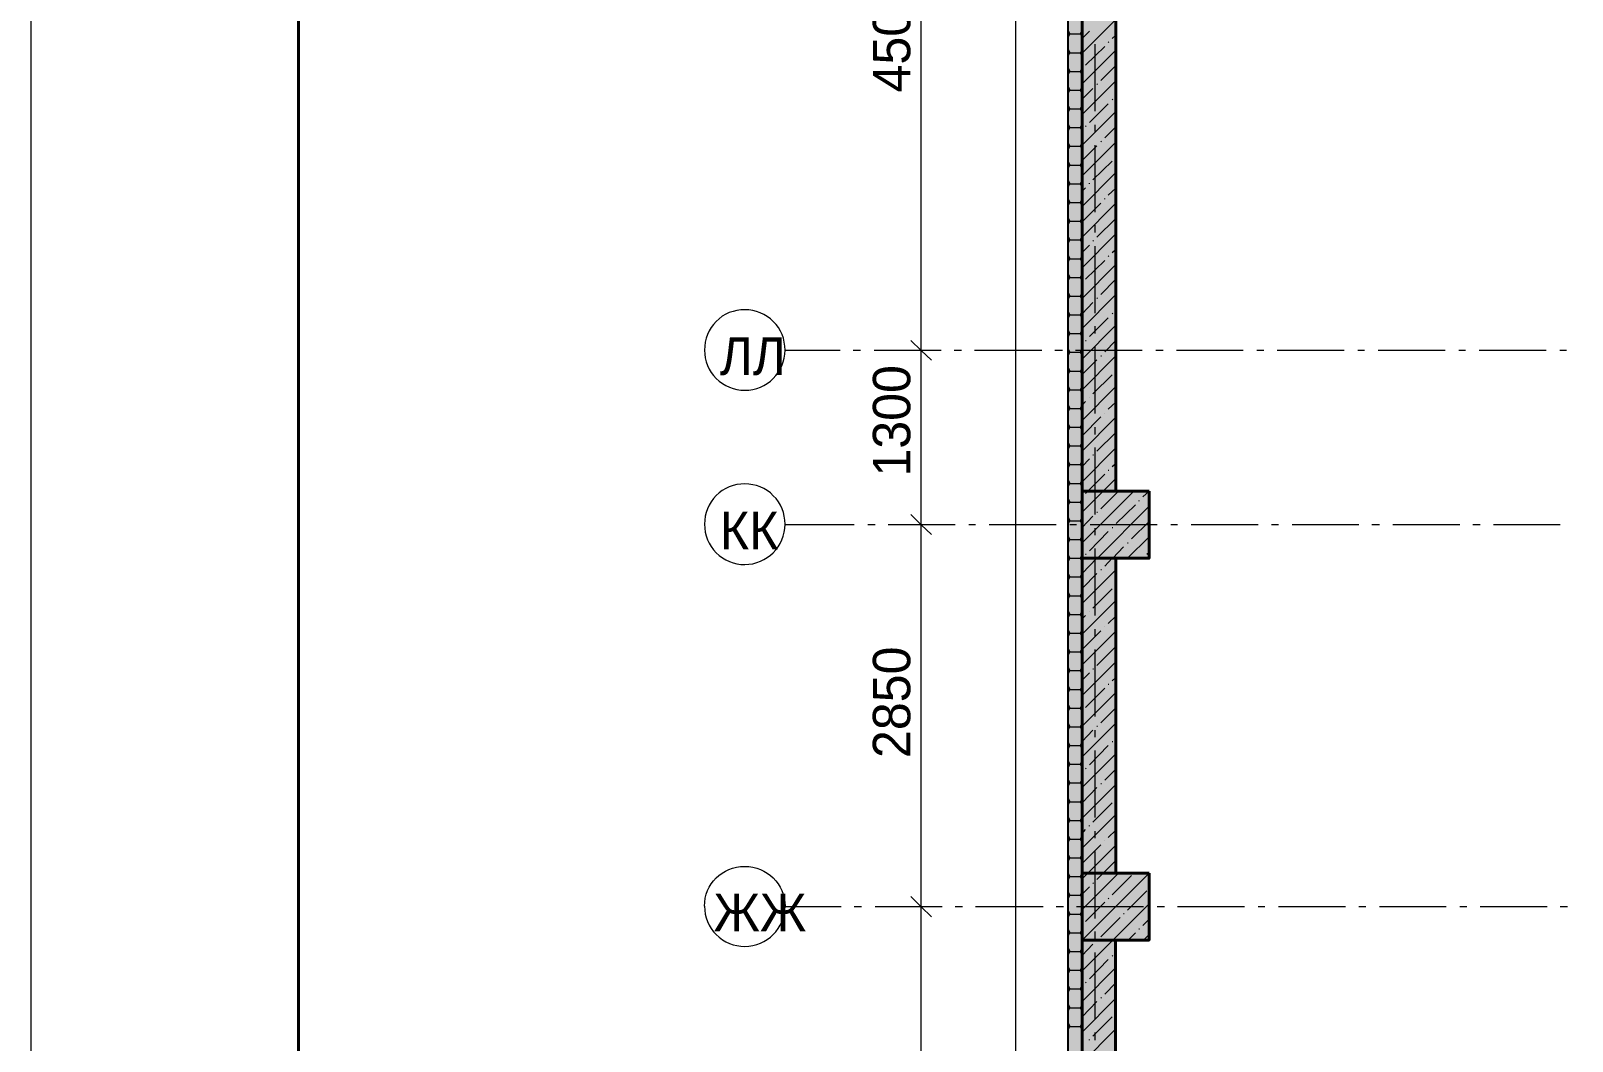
# Model space of a CAD drawing. Header units: millimetres. Extents: x -401725 to 250493, y 305116 to 802890.
# Drawn here: x -375136.785 to -375132.255, y 508976.932 to 508979.9 of the extents above; entities that cross this region are included whole.
import ezdxf

# ---------------------------------------------------------------- set-up
doc = ezdxf.new("R2010")
doc.units = ezdxf.units.MM
doc.layers.add('PDF _Геометрия', color=7, linetype='Continuous', true_color=0x1d1d1d)
doc.layers.add('PDF _Сплошная заливка', color=7, linetype='Continuous', true_color=0xffffff)
doc.layers.add('PDF _Текст', color=7, linetype='Continuous')

msp = doc.modelspace()

# ---------------------------------------------------------------- linework, layer by layer
at = {"layer": 'PDF _Геометрия', "color": 7, "lineweight": 18}
for points in [[(-375089.9816321799, 508991.2421178153), (-375136.7847276796, 508991.2421178153), (-375136.7847276796, 508958.1322002806)], [(-375134.198059877, 508978.990449521), (-375134.1680610977, 508978.9604507417), (-375134.1380623184, 508978.9321185613)], [(-375134.198059877, 508978.4787833291), (-375134.1680610977, 508978.4487845498), (-375134.1380623184, 508978.4204523693)], [(-375134.198059877, 508977.3571165267), (-375134.1680610977, 508977.3271177475), (-375134.1380623184, 508977.2971189682)]]:
    msp.add_lwpolyline(points, dxfattribs=at)
at = {"layer": 'PDF _Геометрия', "color": 7, "lineweight": 40}
for points in [[(-375135.9980631407, 508958.3288860716), (-375135.9980631407, 508991.0459332313)], [(-375133.6947277389, 508980.5754511486), (-375133.6947277389, 508978.5472003484)], [(-375133.5963943801, 508978.5471181205), (-375133.5963943801, 508980.5753689207), (-375133.6947237123, 508980.5753689207)], [(-375133.6947277389, 508978.3504509791), (-375133.6947277389, 508977.4254886174)], [(-375133.5963943801, 508977.4254513182), (-375133.5963943801, 508978.3504136798), (-375133.6947237123, 508978.3504136798)]]:
    msp.add_lwpolyline(points, dxfattribs=at)
at = {"layer": 'PDF _Геометрия', "color": 7, "lineweight": 9}
for points in [[(-375112.9847280186, 508987.9021178746), (-375112.9847280186, 508988.0554449688), (-375133.8905439909, 508988.0554449688), (-375133.8905439909, 508975.6542829273)], [(-375133.7380610044, 508987.9021178746), (-375133.7380610044, 508975.8076100214), (-375133.7347278067, 508975.8076100214), (-375133.6963960332, 508975.8076100214), (-375133.6947294343, 508975.8076100214)], [(-375133.7347275948, 508975.810451759), (-375133.7347275948, 508987.8982932168)], [(-375133.6963943377, 508987.8599631386), (-375133.6963943377, 508975.8504518268), (-375133.6947277389, 508975.8504518268), (-375133.6947277389, 508983.0751578408)], [(-375134.1213963299, 508978.9604507417), (-375134.1680610977, 508978.9604507417), (-375134.1680610977, 508980.7320453191)], [(-375133.65639427, 508979.6637842785), (-375133.65639427, 508979.8604429428)], [(-375133.65639427, 508979.6037841768), (-375133.65639427, 508979.623783363)], [(-375133.65639427, 508979.3671178153), (-375133.65639427, 508979.5637764796)], [(-375133.65639427, 508979.3071177136), (-375133.65639427, 508979.3287834986)], [(-375133.65639427, 508979.070451352), (-375133.65639427, 508979.2671100164)], [(-375133.65639427, 508979.0104512504), (-375133.65639427, 508979.0321170354)], [(-375134.40639427, 508978.9604507417), (-375134.5680543584, 508978.9604507417)], [(-375134.3463943801, 508978.9604507417), (-375134.3680601652, 508978.9604507417)], [(-375134.1097275948, 508978.9604507417), (-375134.3063862591, 508978.9604507417)], [(-375134.1680610977, 508978.9604507417), (-375134.2097260689, 508978.9604507417)], [(-375134.1213963299, 508978.4487845498), (-375134.1680610977, 508978.4487845498), (-375134.1680610977, 508978.9604303967)], [(-375134.049727705, 508978.9604507417), (-375134.0713934901, 508978.9604507417)], [(-375133.8130609196, 508978.9604507417), (-375134.0113861828, 508978.9604507417)], [(-375133.7530610298, 508978.9604507417), (-375133.7747268149, 508978.9604507417)], [(-375133.5180610553, 508978.9604507417), (-375133.7147197195, 508978.9604507417)], [(-375133.65639427, 508978.7754514877), (-375133.65639427, 508978.972110152)], [(-375133.4563943547, 508978.9604507417), (-375133.4780601398, 508978.9604507417)], [(-375133.2213943801, 508978.9604507417), (-375133.4180530444, 508978.9604507417)], [(-375133.1613942784, 508978.9604507417), (-375133.1813934646, 508978.9604507417)], [(-375132.924727917, 508978.9604507417), (-375133.1213865812, 508978.9604507417)], [(-375132.8647278152, 508978.9604507417), (-375132.8847270014, 508978.9604507417)], [(-375132.6280610298, 508978.9604507417), (-375132.8247196942, 508978.9604507417)], [(-375132.5680609281, 508978.9604507417), (-375132.5880601143, 508978.9604507417)], [(-375132.3313941428, 508978.9604507417), (-375132.5280528071, 508978.9604507417)], [(-375132.2713940411, 508978.9604507417), (-375132.2913932272, 508978.9604507417)], [(-375133.65639427, 508978.7137847871), (-375133.65639427, 508978.7354505722)], [(-375133.65639427, 508978.4787841768), (-375133.65639427, 508978.6754428411)], [(-375134.3647276033, 508978.4487845498), (-375134.5680526629, 508978.4487845498)], [(-375134.3030611146, 508978.4487845498), (-375134.3247268997, 508978.4487845498)], [(-375134.0680609281, 508978.4487845498), (-375134.2647195924, 508978.4487845498)], [(-375134.1680610977, 508978.4487845498), (-375134.2097260689, 508978.4487845498)], [(-375134.1213963299, 508977.3271177475), (-375134.1680610977, 508977.3271177475), (-375134.1680610977, 508978.4487387734)], [(-375134.0080610383, 508978.4487845498), (-375134.0280602245, 508978.4487845498)], [(-375133.771394253, 508978.4487845498), (-375133.9680529173, 508978.4487845498)], [(-375133.7113943632, 508978.4487845498), (-375133.7313935494, 508978.4487845498)], [(-375133.4747275778, 508978.4487845498), (-375133.6713862421, 508978.4487845498)], [(-375133.65639427, 508978.4187840751), (-375133.65639427, 508978.4387832612)], [(-375133.4147276881, 508978.4487845498), (-375133.4347268742, 508978.4487845498)], [(-375133.1780611146, 508978.4487845498), (-375133.3747197789, 508978.4487845498)], [(-375133.1180610129, 508978.4487845498), (-375133.1380601991, 508978.4487845498)], [(-375132.8813946514, 508978.4487845498), (-375133.0780533157, 508978.4487845498)], [(-375132.8213945497, 508978.4487845498), (-375132.8430603347, 508978.4487845498)], [(-375132.5847277644, 508978.4487845498), (-375132.7813864286, 508978.4487845498)], [(-375132.5247276626, 508978.4487845498), (-375132.5463934477, 508978.4487845498)], [(-375132.2897274761, 508978.4487845498), (-375132.4863861404, 508978.4487845498)], [(-375133.65639427, 508978.1821177136), (-375133.65639427, 508978.3787763778)], [(-375133.65639427, 508978.1221176118), (-375133.65639427, 508978.142116798)], [(-375133.65639427, 508977.8854512504), (-375133.65639427, 508978.0821099146)], [(-375133.65639427, 508977.8254511486), (-375133.65639427, 508977.8454503348)], [(-375133.65639427, 508977.5887847871), (-375133.65639427, 508977.7854434514)], [(-375133.65639427, 508977.5287846854), (-375133.65639427, 508977.5487838716)], [(-375133.65639427, 508977.2921174762), (-375133.65639427, 508977.4887761405)], [(-375134.4030610722, 508977.3271177475), (-375134.5680543584, 508977.3271177475)], [(-375134.3430609705, 508977.3271177475), (-375134.3647267555, 508977.3271177475)], [(-375134.1063943971, 508977.3271177475), (-375134.3030530614, 508977.3271177475)], [(-375134.1680610977, 508977.3271177475), (-375134.2097260689, 508977.3271177475)], [(-375134.1213963299, 508975.8904501992), (-375134.1680610977, 508975.8904501992), (-375134.1680610977, 508977.3270584077)], [(-375134.0463942954, 508977.3271177475), (-375134.0680600804, 508977.3271177475)], [(-375133.809727722, 508977.3271177475), (-375134.0080529851, 508977.3271177475)], [(-375133.7497276202, 508977.3271177475), (-375133.7713934053, 508977.3271177475)], [(-375133.5147276457, 508977.3271177475), (-375133.7113863099, 508977.3271177475)], [(-375133.4530609451, 508977.3271177475), (-375133.4747267301, 508977.3271177475)], [(-375133.2180611824, 508977.3271177475), (-375133.4147198467, 508977.3271177475)], [(-375133.1580610807, 508977.3271177475), (-375133.1780602669, 508977.3271177475)], [(-375132.9213942954, 508977.3271177475), (-375133.1180529597, 508977.3271177475)], [(-375132.8613946175, 508977.3271177475), (-375132.8813938037, 508977.3271177475)], [(-375132.6247274083, 508977.3271177475), (-375132.8213860726, 508977.3271177475)], [(-375132.5647277304, 508977.3271177475), (-375132.5847269166, 508977.3271177475)], [(-375132.3280609451, 508977.3271177475), (-375132.5247196094, 508977.3271177475)], [(-375132.2680608433, 508977.3271177475), (-375132.2897266284, 508977.3271177475)], [(-375133.65639427, 508977.2321182222), (-375133.65639427, 508977.2537840072)], [(-375133.65639427, 508976.995451013), (-375133.65639427, 508977.1921096772)], [(-375133.65639427, 508976.935451759), (-375133.65639427, 508976.957117544)]]:
    msp.add_lwpolyline(points, dxfattribs=at)
at = {"layer": 'PDF _Геометрия', "lineweight": 9}
for points in [[(-375133.6947277389, 508979.8337841429), (-375133.5963984068, 508979.932113475)], [(-375133.7347275948, 508979.8987840412), (-375133.7313943971, 508979.8904510469), (-375133.699729019, 508979.8904510469)], [(-375133.7347275948, 508979.8821180526), (-375133.7313943971, 508979.8904510469)], [(-375133.6997277474, 508979.8904510469), (-375133.6963945497, 508979.8954508434)], [(-375133.6963943377, 508979.8854512504), (-375133.6997275355, 508979.8904510469)], [(-375133.6947277389, 508979.8771174084), (-375133.6730619539, 508979.8987831934)], [(-375133.6180610129, 508979.8654512165), (-375133.616394414, 508979.8671178153)], [(-375133.6063943971, 508979.8771174084), (-375133.596394804, 508979.8871170015)], [(-375133.7347275948, 508979.843783736), (-375133.7313943971, 508979.8354507417), (-375133.699729019, 508979.8354507417)], [(-375133.7347275948, 508979.8271177475), (-375133.7313943971, 508979.8354507417)], [(-375133.6997277474, 508979.8354507417), (-375133.6963945497, 508979.8404505383)], [(-375133.6963943377, 508979.8304509452), (-375133.6997275355, 508979.8354507417)], [(-375133.6947277389, 508979.7437844141), (-375133.5963984068, 508979.8421137463)], [(-375133.684727722, 508979.7987847193), (-375133.628063361, 508979.8537824813)], [(-375133.7347275948, 508979.7887842785), (-375133.7313943971, 508979.7804512843), (-375133.699729019, 508979.7804512843)], [(-375133.7347275948, 508979.77211829), (-375133.7313943971, 508979.7804512843)], [(-375133.6997277474, 508979.7804512843), (-375133.6963945497, 508979.7854510808)], [(-375133.6963943377, 508979.7754514877), (-375133.6997275355, 508979.7804512843)], [(-375133.6947277389, 508979.7887842785), (-375133.6947277389, 508979.7887842785)], [(-375133.6397276457, 508979.7537840072), (-375133.5963960756, 508979.7971155773)], [(-375133.7347275948, 508979.7337839733), (-375133.7313943971, 508979.7254509791), (-375133.699729019, 508979.7254509791)], [(-375133.6997277474, 508979.7254509791), (-375133.6963945497, 508979.7304507756)], [(-375133.6947277389, 508979.6537846854), (-375133.5963984068, 508979.7521140176)], [(-375133.6947277389, 508979.6987845498), (-375133.6630623608, 508979.7304499279)], [(-375133.6513942615, 508979.7421178153), (-375133.6497276626, 508979.7437844141)], [(-375133.7347275948, 508979.7171179848), (-375133.7313943971, 508979.7254509791)], [(-375133.6963943377, 508979.7204511825), (-375133.6997275355, 508979.7254509791)], [(-375133.6730611061, 508979.6304514538), (-375133.6180633441, 508979.6854492158)], [(-375133.6063943971, 508979.6971179509), (-375133.6047277983, 508979.6987845498)], [(-375133.7347275948, 508979.6787836681), (-375133.7313943971, 508979.6704506739), (-375133.699729019, 508979.6704506739)], [(-375133.7347275948, 508979.6621176797), (-375133.7313943971, 508979.6704506739)], [(-375133.6997277474, 508979.6704506739), (-375133.6963945497, 508979.6754504705)], [(-375133.6963943377, 508979.6654508773), (-375133.6997275355, 508979.6704506739)], [(-375133.6947277389, 508979.5637849567), (-375133.5963984068, 508979.6621142888)], [(-375133.7347275948, 508979.6237842107), (-375133.7313943971, 508979.6154512165), (-375133.699729019, 508979.6154512165)], [(-375133.7347275948, 508979.6071182222), (-375133.7313943971, 508979.6154512165)], [(-375133.6997277474, 508979.6154512165), (-375133.6963945497, 508979.620451013)], [(-375133.6963943377, 508979.6104514199), (-375133.6997275355, 508979.6154512165)], [(-375133.684727722, 508979.6187844141), (-375133.6830611231, 508979.620451013)], [(-375133.6280610298, 508979.5854507417), (-375133.5963956517, 508979.6171161199)], [(-375133.7347275948, 508979.5687839055), (-375133.7313943971, 508979.5604509113), (-375133.699729019, 508979.5604509113)], [(-375133.7347275948, 508979.552117917), (-375133.7313943971, 508979.5604509113)], [(-375133.6997277474, 508979.5604509113), (-375133.6963945497, 508979.5654507078)], [(-375133.6963943377, 508979.5554511147), (-375133.6997275355, 508979.5604509113)], [(-375133.6947277389, 508979.4737843802), (-375133.5963984068, 508979.5721137124)], [(-375133.6947277389, 508979.5187842446), (-375133.6513961688, 508979.5621158147)], [(-375133.6397276457, 508979.5737845498), (-375133.6380610468, 508979.5754511486)], [(-375133.7347275948, 508979.513784448), (-375133.7313943971, 508979.5054514538), (-375133.699729019, 508979.5054514538)], [(-375133.7347275948, 508979.4971176118), (-375133.7313943971, 508979.5054506061)], [(-375133.6997277474, 508979.5054514538), (-375133.6963945497, 508979.5104512504)], [(-375133.6963943377, 508979.5004508095), (-375133.6997275355, 508979.5054506061)], [(-375133.6630610892, 508979.4621173406), (-375133.6063967283, 508979.5171151026)], [(-375133.7347275948, 508979.4587841429), (-375133.7313943971, 508979.4504511486), (-375133.699729019, 508979.4504511486)], [(-375133.6947277389, 508979.3837846515), (-375133.5963984068, 508979.4821139837)], [(-375133.7347275948, 508979.4421181544), (-375133.7313943971, 508979.4504511486)], [(-375133.6997277474, 508979.4504511486), (-375133.6963945497, 508979.4554509452)], [(-375133.6963943377, 508979.445451352), (-375133.6997275355, 508979.4504511486)], [(-375133.6947277389, 508979.4287845159), (-375133.6847281458, 508979.438784109)], [(-375133.6730611061, 508979.4504511486), (-375133.6730611061, 508979.4521177475)], [(-375133.6180610129, 508979.4171174762), (-375133.5963952278, 508979.4371166624)], [(-375133.7347275948, 508979.4037838377), (-375133.7313943971, 508979.3954508434), (-375133.699729019, 508979.3954508434)], [(-375133.7347275948, 508979.3871178492), (-375133.7313943971, 508979.3954508434)], [(-375133.6997277474, 508979.3954508434), (-375133.6963945497, 508979.40045064)], [(-375133.6963943377, 508979.3904510469), (-375133.6997275355, 508979.3954508434)], [(-375133.6947277389, 508979.3387847871), (-375133.6397299769, 508979.3937825492)], [(-375133.6947277389, 508979.2937840751), (-375133.5963984068, 508979.3921134072)], [(-375133.6280610298, 508979.4054512843), (-375133.6280610298, 508979.4071178831)], [(-375133.7347275948, 508979.3487843802), (-375133.7313943971, 508979.340451386), (-375133.699729019, 508979.340451386)], [(-375133.7347275948, 508979.332117544), (-375133.7313943971, 508979.3404505383)], [(-375133.6997277474, 508979.340451386), (-375133.6963945497, 508979.3454511825)], [(-375133.6963943377, 508979.3354507417), (-375133.6997275355, 508979.3404505383)], [(-375133.6513942615, 508979.2937840751), (-375133.5963964994, 508979.3471152383)], [(-375133.7347275948, 508979.2937840751), (-375133.7313943971, 508979.2854510808), (-375133.699729019, 508979.2854510808)], [(-375133.7347275948, 508979.2771180866), (-375133.7313943971, 508979.2854510808)], [(-375133.6997277474, 508979.2854510808), (-375133.6963945497, 508979.2904508773)], [(-375133.6963943377, 508979.2804512843), (-375133.6997275355, 508979.2854510808)], [(-375133.6947277389, 508979.2037843463), (-375133.5963984068, 508979.3021136785)], [(-375133.6630610892, 508979.2821178831), (-375133.6613944903, 508979.2837844819)], [(-375133.7347275948, 508979.2387846176), (-375133.7313943971, 508979.2304516233), (-375133.699729019, 508979.2304516233)], [(-375133.7347275948, 508979.2221177814), (-375133.7313943971, 508979.2304507756)], [(-375133.6997277474, 508979.2304516233), (-375133.6963945497, 508979.2354514199)], [(-375133.6963943377, 508979.2254509791), (-375133.6997275355, 508979.2304507756)], [(-375133.6947277389, 508979.2487842107), (-375133.6730619539, 508979.2704499958)], [(-375133.6180610129, 508979.2371180187), (-375133.616394414, 508979.2387846176)], [(-375133.6063943971, 508979.2487842107), (-375133.596394804, 508979.257117205)], [(-375133.6947277389, 508979.1137846176), (-375133.5963984068, 508979.2121139497)], [(-375133.684727722, 508979.1704506739), (-375133.628063361, 508979.2254484359)], [(-375133.7347275948, 508979.1837843124), (-375133.7313943971, 508979.1754513182), (-375133.699729019, 508979.1754513182)], [(-375133.7347275948, 508979.1671174762), (-375133.7313943971, 508979.1754504705)], [(-375133.6997277474, 508979.1754513182), (-375133.6963945497, 508979.1804511147)], [(-375133.6963943377, 508979.1704506739), (-375133.6997275355, 508979.1754504705)], [(-375133.6947277389, 508979.1587844819), (-375133.6947277389, 508979.1587844819)], [(-375133.6397276457, 508979.1254508095), (-375133.5963960756, 508979.1687823797)], [(-375133.7347275948, 508979.1287840072), (-375133.7313943971, 508979.120451013), (-375133.699729019, 508979.120451013)], [(-375133.7347275948, 508979.1121180187), (-375133.7313943971, 508979.120451013)], [(-375133.6997277474, 508979.120451013), (-375133.6963945497, 508979.1254508095)], [(-375133.6963943377, 508979.1154512165), (-375133.6997275355, 508979.120451013)], [(-375133.6947277389, 508979.0254514877), (-375133.5963984068, 508979.1237808198)], [(-375133.6947277389, 508979.0687847532), (-375133.6630623608, 508979.1021167302)], [(-375133.6513942615, 508979.1137846176), (-375133.6497276626, 508979.1154512165)], [(-375133.7347275948, 508979.0737845498), (-375133.7313943971, 508979.0654515555), (-375133.699729019, 508979.0654515555)], [(-375133.7347275948, 508979.0571177136), (-375133.7313943971, 508979.0654507078)], [(-375133.6997277474, 508979.0654515555), (-375133.6963945497, 508979.070451352)], [(-375133.6963943377, 508979.0604509113), (-375133.6997275355, 508979.0654507078)], [(-375133.6730611061, 508979.0021174084), (-375133.6180633441, 508979.0571151704)], [(-375133.6063943971, 508979.0687847532), (-375133.6047277983, 508979.070451352)], [(-375133.7347275948, 508979.0187842446), (-375133.7313943971, 508979.0104512504), (-375133.699729019, 508979.0104512504)], [(-375133.7347275948, 508979.0021174084), (-375133.7313943971, 508979.0104504026)], [(-375133.6997277474, 508979.0104512504), (-375133.6963945497, 508979.0154510469)], [(-375133.6963943377, 508979.0054514538), (-375133.6997275355, 508979.0104512504)], [(-375133.6947277389, 508978.9354509113), (-375133.5963984068, 508979.0337802434)], [(-375133.7347275948, 508978.9637839394), (-375133.7313943971, 508978.9554509452), (-375133.699729019, 508978.9554509452)], [(-375133.6997277474, 508978.9554509452), (-375133.6963945497, 508978.9604507417)], [(-375133.684727722, 508978.9904512165), (-375133.6830611231, 508978.9904512165)], [(-375133.6280610298, 508978.957117544), (-375133.5963956517, 508978.9887829222)], [(-375133.7347275948, 508978.9471179509), (-375133.7313943971, 508978.9554509452)], [(-375133.6963943377, 508978.9504511486), (-375133.6997275355, 508978.9554509452)], [(-375133.6947277389, 508978.8454511825), (-375133.5963984068, 508978.9437805146)], [(-375133.6947277389, 508978.8904510469), (-375133.6513961688, 508978.933782617)], [(-375133.6397276457, 508978.945451352), (-375133.6380610468, 508978.945451352)], [(-375133.7347275948, 508978.9087844819), (-375133.7313943971, 508978.9004514877), (-375133.699729019, 508978.9004514877)], [(-375133.7347275948, 508978.8921176458), (-375133.7313943971, 508978.90045064)], [(-375133.6997277474, 508978.9004514877), (-375133.6963945497, 508978.9054512843)], [(-375133.6963943377, 508978.8954508434), (-375133.6997275355, 508978.90045064)], [(-375133.6630610892, 508978.8337841429), (-375133.6063967283, 508978.8887819049)], [(-375133.7347275948, 508978.8537841768), (-375133.7313943971, 508978.8454511825), (-375133.699729019, 508978.8454511825)], [(-375133.7347275948, 508978.8371173406), (-375133.7313943971, 508978.8454503348)], [(-375133.6997277474, 508978.8454511825), (-375133.6963945497, 508978.8504509791)], [(-375133.6963943377, 508978.840451386), (-375133.6997275355, 508978.8454511825)], [(-375133.6947277389, 508978.7554514538), (-375133.5963984068, 508978.8537807859)], [(-375133.7347275948, 508978.7987838716), (-375133.7313943971, 508978.7904508773), (-375133.699729019, 508978.7904508773)], [(-375133.7347275948, 508978.7821178831), (-375133.7313943971, 508978.7904508773)], [(-375133.6997277474, 508978.7904508773), (-375133.6963945497, 508978.7954506739)], [(-375133.6963943377, 508978.7854510808), (-375133.6997275355, 508978.7904508773)], [(-375133.6947277389, 508978.8004513182), (-375133.6847281458, 508978.8104509113)], [(-375133.6730611061, 508978.8221179509), (-375133.6730611061, 508978.8221179509)], [(-375133.6180610129, 508978.7887842785), (-375133.5963952278, 508978.8087834647)], [(-375133.7347275948, 508978.7437844141), (-375133.7313943971, 508978.7354514199), (-375133.699729019, 508978.7354514199)], [(-375133.7347275948, 508978.7271175779), (-375133.7313943971, 508978.7354505722)], [(-375133.6997277474, 508978.7354514199), (-375133.6963945497, 508978.7404512165)], [(-375133.6963943377, 508978.7304516233), (-375133.6997275355, 508978.7354514199)], [(-375133.6947277389, 508978.7104507417), (-375133.6397299769, 508978.7654485038)], [(-375133.6947277389, 508978.6654508773), (-375133.5963984068, 508978.7637802095)], [(-375133.6280610298, 508978.7771180866), (-375133.6280610298, 508978.7771180866)], [(-375133.7347275948, 508978.688784109), (-375133.7313943971, 508978.6804511147), (-375133.699729019, 508978.6804511147)], [(-375133.6513942615, 508978.6654508773), (-375133.5963964994, 508978.7187820405)], [(-375133.7347275948, 508978.6721181205), (-375133.7313943971, 508978.6804511147)], [(-375133.6997277474, 508978.6804511147), (-375133.6963945497, 508978.6854509113)], [(-375133.6963943377, 508978.6754513182), (-375133.6997275355, 508978.6804511147)], [(-375133.6947277389, 508978.5754511486), (-375133.5963984068, 508978.6737804807)], [(-375133.6947277389, 508978.620451013), (-375133.6730619539, 508978.642116798)], [(-375133.6630610892, 508978.6537846854), (-375133.6613944903, 508978.6537846854)], [(-375133.7347275948, 508978.6337838038), (-375133.7313943971, 508978.6254508095), (-375133.699729019, 508978.6254508095)], [(-375133.7347275948, 508978.6171178153), (-375133.7313943971, 508978.6254508095)], [(-375133.6997277474, 508978.6254508095), (-375133.6963945497, 508978.6304506061)], [(-375133.6963943377, 508978.620451013), (-375133.6997275355, 508978.6254508095)], [(-375133.6780611146, 508978.5471181205), (-375133.6280631491, 508978.5971160859)], [(-375133.6180610129, 508978.6087848211), (-375133.616394414, 508978.6087848211)], [(-375133.6063943971, 508978.620451013), (-375133.596394804, 508978.6287840072)], [(-375133.7347275948, 508978.5787843463), (-375133.7313943971, 508978.570451352), (-375133.699729019, 508978.570451352)], [(-375133.7347275948, 508978.5621175101), (-375133.7313943971, 508978.5704505044)], [(-375133.6997277474, 508978.570451352), (-375133.6963945497, 508978.5754511486)], [(-375133.6963943377, 508978.5654515555), (-375133.6997275355, 508978.570451352)], [(-375133.6330610383, 508978.5471181205), (-375133.5963958636, 508978.5837832952)], [(-375133.7347275948, 508978.5237840412), (-375133.7313943971, 508978.5154510469), (-375133.699729019, 508978.5154510469)], [(-375133.7347275948, 508978.5071180526), (-375133.7313943971, 508978.5154510469)], [(-375133.6997277474, 508978.5154510469), (-375133.6963945497, 508978.5204508434)], [(-375133.6963943377, 508978.5104512504), (-375133.6997275355, 508978.5154510469)], [(-375133.6947277389, 508978.4854514199), (-375133.6330635815, 508978.5471155773)], [(-375133.6947277389, 508978.3954508434), (-375133.5430672436, 508978.5471113388)], [(-375133.6947277389, 508978.5304512843), (-375133.6947277389, 508978.5304512843)], [(-375133.684727722, 508978.5404508773), (-375133.6780613266, 508978.5471172727)], [(-375133.6397276457, 508978.495451013), (-375133.5880630813, 508978.5471155773)], [(-375133.5947277813, 508978.4521177475), (-375133.5380634204, 508978.5071155095)], [(-375133.5280610722, 508978.5187842446), (-375133.5263944734, 508978.5204508434)], [(-375133.5163942445, 508978.5304512843), (-375133.4980616572, 508978.5471172727)], [(-375133.7347275948, 508978.468783736), (-375133.7313943971, 508978.4604507417), (-375133.699729019, 508978.4604507417)], [(-375133.7347275948, 508978.4521177475), (-375133.7313943971, 508978.4604507417)], [(-375133.6997277474, 508978.4604507417), (-375133.6963945497, 508978.4654505383)], [(-375133.6963943377, 508978.4554509452), (-375133.6997275355, 508978.4604507417)], [(-375133.6947277389, 508978.4404515555), (-375133.6630623608, 508978.4737835325)], [(-375133.6513942615, 508978.4854514199), (-375133.6497276626, 508978.4854514199)], [(-375133.6497276626, 508978.3504509791), (-375133.4980671673, 508978.5037780732)], [(-375133.6730611061, 508978.3721176118), (-375133.6180633441, 508978.4287819727)], [(-375133.6063943971, 508978.4404515555), (-375133.6047277983, 508978.4404515555)], [(-375133.549727705, 508978.4071178831), (-375133.4980631407, 508978.4587824474)], [(-375133.7347275948, 508978.4137842785), (-375133.7313943971, 508978.4054512843), (-375133.699729019, 508978.4054512843)], [(-375133.7347275948, 508978.39711829), (-375133.7313943971, 508978.4054512843)], [(-375133.6997277474, 508978.4054512843), (-375133.6963945497, 508978.4104510808)], [(-375133.6963943377, 508978.4004514877), (-375133.6997275355, 508978.4054512843)], [(-375133.6047275863, 508978.3504509791), (-375133.5730622082, 508978.3837829561)], [(-375133.5613943208, 508978.3504509791), (-375133.4980635645, 508978.4137817353)], [(-375133.5613943208, 508978.3954508434), (-375133.559727722, 508978.3954508434)], [(-375133.7347275948, 508978.3587839733), (-375133.7313943971, 508978.3504509791), (-375133.699729019, 508978.3504509791)], [(-375133.7347275948, 508978.3421179848), (-375133.7313943971, 508978.3504509791)], [(-375133.6997277474, 508978.3504509791), (-375133.6963945497, 508978.3554507756)], [(-375133.6963943377, 508978.3454511825), (-375133.6997275355, 508978.3504509791)], [(-375133.6947277389, 508978.3054511147), (-375133.6513961688, 508978.3504492837)], [(-375133.684727722, 508978.3621180187), (-375133.6830611231, 508978.3621180187)], [(-375133.6280610298, 508978.3271177475), (-375133.6063952448, 508978.3504501313)], [(-375133.5163942445, 508978.3504509791), (-375133.5147276457, 508978.3504509791)], [(-375133.5047276287, 508978.3621180187), (-375133.4980612333, 508978.3687844141)], [(-375133.7347275948, 508978.3037836681), (-375133.7313943971, 508978.2954506739), (-375133.699729019, 508978.2954506739)], [(-375133.7347275948, 508978.2871176797), (-375133.7313943971, 508978.2954506739)], [(-375133.6997277474, 508978.2954506739), (-375133.6963945497, 508978.3004504705)], [(-375133.6963943377, 508978.2904508773), (-375133.6997275355, 508978.2954506739)], [(-375133.6947277389, 508978.2171179848), (-375133.5963984068, 508978.315447317)], [(-375133.6947277389, 508978.2621178492), (-375133.6513961688, 508978.3054494193)], [(-375133.6397276457, 508978.3171181544), (-375133.6380610468, 508978.3171181544)], [(-375133.7347275948, 508978.2487842107), (-375133.7313943971, 508978.2404512165), (-375133.699729019, 508978.2404512165)], [(-375133.7347275948, 508978.2321182222), (-375133.7313943971, 508978.2404512165)], [(-375133.6997277474, 508978.2404512165), (-375133.6963945497, 508978.245451013)], [(-375133.6963943377, 508978.2354514199), (-375133.6997275355, 508978.2404512165)], [(-375133.6630610892, 508978.2037843463), (-375133.6063967283, 508978.2604487072)], [(-375133.7347275948, 508978.1937839055), (-375133.7313943971, 508978.1854509113), (-375133.699729019, 508978.1854509113)], [(-375133.6997277474, 508978.1854509113), (-375133.6963945497, 508978.1904507078)], [(-375133.6947277389, 508978.1271174084), (-375133.5963984068, 508978.2254467405)], [(-375133.6730611061, 508978.1937847532), (-375133.6730611061, 508978.1937847532)], [(-375133.7347275948, 508978.177117917), (-375133.7313943971, 508978.1854509113)], [(-375133.6963943377, 508978.1804511147), (-375133.6997275355, 508978.1854509113)], [(-375133.6947277389, 508978.1721181205), (-375133.6847281458, 508978.1821177136)], [(-375133.6280610298, 508978.1487848889), (-375133.6280610298, 508978.1487848889)], [(-375133.6180610129, 508978.1587844819), (-375133.5963952278, 508978.180450267)], [(-375133.7347275948, 508978.138784448), (-375133.7313943971, 508978.1304514538), (-375133.699729019, 508978.1304514538)], [(-375133.7347275948, 508978.1221176118), (-375133.7313943971, 508978.1304506061)], [(-375133.6997277474, 508978.1304514538), (-375133.6963945497, 508978.1354512504)], [(-375133.6963943377, 508978.1254508095), (-375133.6997275355, 508978.1304506061)], [(-375133.6947277389, 508978.082117544), (-375133.6397299769, 508978.137115306)], [(-375133.6947277389, 508978.0371176797), (-375133.5963984068, 508978.1354470118)], [(-375133.7347275948, 508978.0837841429), (-375133.7313943971, 508978.0754511486), (-375133.699729019, 508978.0754511486)], [(-375133.7347275948, 508978.0671181544), (-375133.7313943971, 508978.0754511486)], [(-375133.6997277474, 508978.0754511486), (-375133.6963945497, 508978.0804509452)], [(-375133.6963943377, 508978.070451352), (-375133.6997275355, 508978.0754511486)], [(-375133.6513942615, 508978.0354510808), (-375133.5963964994, 508978.0904488428)], [(-375133.7347275948, 508978.0287838377), (-375133.7313943971, 508978.0204508434), (-375133.699729019, 508978.0204508434)], [(-375133.7347275948, 508978.0121178492), (-375133.7313943971, 508978.0204508434)], [(-375133.6997277474, 508978.0204508434), (-375133.6963945497, 508978.02545064)], [(-375133.6963943377, 508978.0154510469), (-375133.6997275355, 508978.0204508434)], [(-375133.6947277389, 508977.9471179509), (-375133.5963984068, 508978.0454472831)], [(-375133.6947277389, 508977.9921178153), (-375133.6730619539, 508978.0137836004)], [(-375133.6630610892, 508978.0254514877), (-375133.6613944903, 508978.0254514877)], [(-375133.7347275948, 508977.9737843802), (-375133.7313943971, 508977.965451386), (-375133.699729019, 508977.965451386)], [(-375133.7347275948, 508977.957117544), (-375133.7313943971, 508977.9654505383)], [(-375133.6997277474, 508977.965451386), (-375133.6963945497, 508977.9704511825)], [(-375133.6963943377, 508977.9604507417), (-375133.6997275355, 508977.9654505383)], [(-375133.684727722, 508977.9121176797), (-375133.628063361, 508977.9687820405)], [(-375133.6180610129, 508977.9804516233), (-375133.616394414, 508977.9804516233)], [(-375133.6063943971, 508977.9904512165), (-375133.596394804, 508978.0004508095)], [(-375133.7347275948, 508977.9187840751), (-375133.7313943971, 508977.9104510808), (-375133.699729019, 508977.9104510808)], [(-375133.6947277389, 508977.8571182222), (-375133.5963984068, 508977.9554475544)], [(-375133.7347275948, 508977.9021180866), (-375133.7313943971, 508977.9104510808)], [(-375133.6997277474, 508977.9104510808), (-375133.6963945497, 508977.9154508773)], [(-375133.6963943377, 508977.9054512843), (-375133.6997275355, 508977.9104510808)], [(-375133.6947277389, 508977.9021180866), (-375133.6947277389, 508977.9021180866)], [(-375133.6397276457, 508977.8671178153), (-375133.5963960756, 508977.9104493854)], [(-375133.7347275948, 508977.8637846176), (-375133.7313943971, 508977.8554516233), (-375133.699729019, 508977.8554516233)], [(-375133.7347275948, 508977.8471177814), (-375133.7313943971, 508977.8554507756)], [(-375133.6997277474, 508977.8554516233), (-375133.6963945497, 508977.8604514199)], [(-375133.6963943377, 508977.8504509791), (-375133.6997275355, 508977.8554507756)], [(-375133.6947277389, 508977.7671176458), (-375133.5963984068, 508977.8654469779)], [(-375133.6947277389, 508977.8121175101), (-375133.6630623608, 508977.8454494871)], [(-375133.6513942615, 508977.8571182222), (-375133.6497276626, 508977.8571182222)], [(-375133.7347275948, 508977.8087843124), (-375133.7313943971, 508977.8004513182), (-375133.699729019, 508977.8004513182)], [(-375133.7347275948, 508977.7921174762), (-375133.7313943971, 508977.8004504705)], [(-375133.6997277474, 508977.8004513182), (-375133.6963945497, 508977.8054511147)], [(-375133.6963943377, 508977.7954506739), (-375133.6997275355, 508977.8004504705)], [(-375133.6730611061, 508977.7437844141), (-375133.6180633441, 508977.8004487751)], [(-375133.6063943971, 508977.8121175101), (-375133.6047277983, 508977.8121175101)], [(-375133.7347275948, 508977.7537840072), (-375133.7313943971, 508977.745451013), (-375133.699729019, 508977.745451013)], [(-375133.7347275948, 508977.7371180187), (-375133.7313943971, 508977.745451013)], [(-375133.6997277474, 508977.745451013), (-375133.6963945497, 508977.7504508095)], [(-375133.6963943377, 508977.7404512165), (-375133.6997275355, 508977.745451013)], [(-375133.6947277389, 508977.677117917), (-375133.5963984068, 508977.7754472492)], [(-375133.7347275948, 508977.6987845498), (-375133.7313943971, 508977.6904515555), (-375133.699729019, 508977.6904515555)], [(-375133.7347275948, 508977.6821177136), (-375133.7313943971, 508977.6904507078)], [(-375133.6997277474, 508977.6904515555), (-375133.6963945497, 508977.695451352)], [(-375133.6963943377, 508977.6854509113), (-375133.6997275355, 508977.6904507078)], [(-375133.684727722, 508977.7321182222), (-375133.6830611231, 508977.7337848211)], [(-375133.6280610298, 508977.6987845498), (-375133.5963956517, 508977.7304499279)], [(-375133.6947277389, 508977.5871173406), (-375133.5963984068, 508977.6854466727)], [(-375133.6947277389, 508977.6321180526), (-375133.6513961688, 508977.6771162216)], [(-375133.6397276457, 508977.6887849567), (-375133.6380610468, 508977.6887849567)], [(-375133.7347275948, 508977.6437842446), (-375133.7313943971, 508977.6354512504), (-375133.699729019, 508977.6354512504)], [(-375133.7347275948, 508977.6271174084), (-375133.7313943971, 508977.6354504026)], [(-375133.6997277474, 508977.6354512504), (-375133.6963945497, 508977.6404510469)], [(-375133.6963943377, 508977.6304514538), (-375133.6997275355, 508977.6354512504)], [(-375133.6630610892, 508977.5754511486), (-375133.6063967283, 508977.6321155095)], [(-375133.7347275948, 508977.5887839394), (-375133.7313943971, 508977.5804509452), (-375133.699729019, 508977.5804509452)], [(-375133.7347275948, 508977.5721179509), (-375133.7313943971, 508977.5804509452)], [(-375133.6997277474, 508977.5804509452), (-375133.6963945497, 508977.5854507417)], [(-375133.6963943377, 508977.5754511486), (-375133.6997275355, 508977.5804509452)], [(-375133.6947277389, 508977.4987842107), (-375133.5963984068, 508977.5971135428)], [(-375133.6730611061, 508977.5637849567), (-375133.6730611061, 508977.5654515555)], [(-375133.7347275948, 508977.5337844819), (-375133.7313943971, 508977.5254514877), (-375133.699729019, 508977.5254514877)], [(-375133.7347275948, 508977.5171176458), (-375133.7313943971, 508977.52545064)], [(-375133.6997277474, 508977.5254514877), (-375133.6963945497, 508977.5304512843)], [(-375133.6963943377, 508977.5204508434), (-375133.6997275355, 508977.52545064)], [(-375133.6947277389, 508977.5421174762), (-375133.6847281458, 508977.5537836681)], [(-375133.6280610298, 508977.5204508434), (-375133.6280610298, 508977.5204508434)], [(-375133.6180610129, 508977.5304512843), (-375133.5963952278, 508977.5521170693)], [(-375133.7347275948, 508977.4787841768), (-375133.7313943971, 508977.4704511825), (-375133.699729019, 508977.4704511825)], [(-375133.7347275948, 508977.4621173406), (-375133.7313943971, 508977.4704503348)], [(-375133.6997277474, 508977.4704511825), (-375133.6963945497, 508977.4754509791)], [(-375133.6963943377, 508977.465451386), (-375133.6997275355, 508977.4704511825)], [(-375133.6947277389, 508977.4537843463), (-375133.6397299769, 508977.5087821084)], [(-375133.6780611146, 508977.4254513182), (-375133.596397771, 508977.5071146618)], [(-375133.7347275948, 508977.4237838716), (-375133.7313943971, 508977.4154508773), (-375133.699729019, 508977.4154508773)], [(-375133.6997277474, 508977.4154508773), (-375133.6963945497, 508977.4204506739)], [(-375133.6947277389, 508977.4087844819), (-375133.6780617504, 508977.4254504705)], [(-375133.6947277389, 508977.3187847532), (-375133.5880654125, 508977.4254470796)], [(-375133.6947277389, 508977.2287841768), (-375133.4980690746, 508977.4254428411)], [(-375133.6513942615, 508977.4071178831), (-375133.6330616741, 508977.4254504705)], [(-375133.6330610383, 508977.4254513182), (-375133.5963958636, 508977.4621164929)], [(-375133.6063943971, 508977.3621180187), (-375133.5497300362, 508977.4187823797)], [(-375133.7347275948, 508977.4071178831), (-375133.7313943971, 508977.4154508773)], [(-375133.6963943377, 508977.4104510808), (-375133.6997275355, 508977.4154508773)], [(-375133.6947277389, 508977.3637846176), (-375133.6730619539, 508977.3854504026)], [(-375133.6630610892, 508977.3954508434), (-375133.6613944903, 508977.3971174423)], [(-375133.5613943208, 508977.3171181544), (-375133.5047299599, 508977.3737825153)], [(-375133.7347275948, 508977.3687844141), (-375133.7313943971, 508977.3604514199), (-375133.699729019, 508977.3604514199)], [(-375133.7347275948, 508977.3521175779), (-375133.7313943971, 508977.3604505722)], [(-375133.6997277474, 508977.3604514199), (-375133.6963945497, 508977.3654512165)], [(-375133.6963943377, 508977.3554516233), (-375133.6997275355, 508977.3604514199)], [(-375133.684727722, 508977.2837844819), (-375133.628063361, 508977.3404488428)], [(-375133.6180610129, 508977.3504509791), (-375133.616394414, 508977.3521175779)], [(-375133.6047275863, 508977.2287841768), (-375133.4980652599, 508977.3354465032)], [(-375133.7347275948, 508977.313784109), (-375133.7313943971, 508977.3054511147), (-375133.699729019, 508977.3054511147)], [(-375133.7347275948, 508977.2971181205), (-375133.7313943971, 508977.3054511147)], [(-375133.6997277474, 508977.3054511147), (-375133.6963945497, 508977.3104509113)], [(-375133.6963943377, 508977.3004513182), (-375133.6997275355, 508977.3054511147)], [(-375133.6397276457, 508977.2387846176), (-375133.5830632848, 508977.2954489785)], [(-375133.5730609366, 508977.3071177136), (-375133.5713943377, 508977.3071177136)], [(-375133.5163942445, 508977.27211829), (-375133.4980616572, 508977.2904508773)], [(-375133.7347275948, 508977.2587838038), (-375133.7313943971, 508977.2504508095), (-375133.699729019, 508977.2504508095)], [(-375133.7347275948, 508977.2421178153), (-375133.7313943971, 508977.2504508095)], [(-375133.6997277474, 508977.2504508095), (-375133.6963945497, 508977.2554506061)], [(-375133.6963943377, 508977.245451013), (-375133.6997275355, 508977.2504508095)], [(-375133.6947277389, 508977.2737848889), (-375133.6947277389, 508977.2737848889)], [(-375133.559727722, 508977.2287841768), (-375133.5380619369, 508977.2504499618)], [(-375133.5280610722, 508977.2621178492), (-375133.5263944734, 508977.2621178492)], [(-375133.5147276457, 508977.2287841768), (-375133.4980616572, 508977.2454501653)], [(-375133.7347275948, 508977.2037843463), (-375133.7313943971, 508977.195451352), (-375133.699729019, 508977.195451352)], [(-375133.7347275948, 508977.1871175101), (-375133.7313943971, 508977.1954505044)], [(-375133.6997277474, 508977.195451352), (-375133.6963945497, 508977.2004511486)], [(-375133.6963943377, 508977.1904515555), (-375133.6997275355, 508977.195451352)], [(-375133.6947277389, 508977.2287841768), (-375133.6947277389, 508977.2287841768)], [(-375133.6947277389, 508977.138784448), (-375133.604731401, 508977.2287807859)], [(-375133.6947277389, 508977.1837843124), (-375133.6630623608, 508977.2171162894)], [(-375133.6513942615, 508977.2271175779), (-375133.6497276626, 508977.2287841768)], [(-375133.7347275948, 508977.1487840412), (-375133.7313943971, 508977.1404510469), (-375133.699729019, 508977.1404510469)], [(-375133.6947277389, 508977.0487847193), (-375133.5963984068, 508977.1471140514)], [(-375133.6730611061, 508977.1154512165), (-375133.6180633441, 508977.1721155773)], [(-375133.6063943971, 508977.1821177136), (-375133.6047277983, 508977.1837843124)], [(-375133.7347275948, 508977.1321180526), (-375133.7313943971, 508977.1404510469)], [(-375133.6997277474, 508977.1404510469), (-375133.6963945497, 508977.1454508434)], [(-375133.6963943377, 508977.1354512504), (-375133.6997275355, 508977.1404510469)], [(-375133.684727722, 508977.1037841768), (-375133.6830611231, 508977.1054507756)], [(-375133.6280610298, 508977.070451352), (-375133.5963956517, 508977.1021167302)], [(-375133.7347275948, 508977.093783736), (-375133.7313943971, 508977.0854507417), (-375133.699729019, 508977.0854507417)], [(-375133.7347275948, 508977.0771177475), (-375133.7313943971, 508977.0854507417)], [(-375133.6997277474, 508977.0854507417), (-375133.6963945497, 508977.0904505383)], [(-375133.6963943377, 508977.0804509452), (-375133.6997275355, 508977.0854507417)], [(-375133.6947277389, 508976.9587841429), (-375133.5963984068, 508977.057113475)], [(-375133.6397276457, 508977.0587843124), (-375133.6380610468, 508977.0604509113)], [(-375133.7347275948, 508977.0387842785), (-375133.7313943971, 508977.0304512843), (-375133.699729019, 508977.0304512843)], [(-375133.7347275948, 508977.02211829), (-375133.7313943971, 508977.0304512843)], [(-375133.6997277474, 508977.0304512843), (-375133.6963945497, 508977.0354510808)], [(-375133.6963943377, 508977.0254514877), (-375133.6997275355, 508977.0304512843)], [(-375133.6947277389, 508977.0037840072), (-375133.6513961688, 508977.0487821762)], [(-375133.7347275948, 508976.9837848211), (-375133.7313943971, 508976.9754518268), (-375133.699729019, 508976.9754518268)], [(-375133.7347275948, 508976.9671171371), (-375133.7313943971, 508976.9754501313)], [(-375133.6997277474, 508976.9754518268), (-375133.6963945497, 508976.9804516233)], [(-375133.6963943377, 508976.9704503348), (-375133.6997275355, 508976.9754501313)], [(-375133.6947277389, 508976.8687844141), (-375133.5963984068, 508976.9671137463)], [(-375133.6630610892, 508976.9471179509), (-375133.6063967283, 508977.0037823118)], [(-375133.6730611061, 508976.935451759), (-375133.6730611061, 508976.9371183578)]]:
    msp.add_lwpolyline(points, dxfattribs=at)
at = {"layer": 'PDF _Геометрия', "color": 7, "lineweight": 9}
for points in [[(-375134.6863894464, 508979.0804458589, 0.4225352112568321), (-375134.8047179648, 508978.9621173405, 0.4172634351384382), (-375134.6863894464, 508978.8437888222, 0.4119718309925604), (-375134.5680609281, 508978.9621173406, 0.4172634351384383)], [(-375134.6863894464, 508978.568779667, 0.4225352112568321), (-375134.8047179648, 508978.4504511486, 0.4172634351384382), (-375134.6863894464, 508978.3321226303, 0.4119718309925604), (-375134.5680609281, 508978.4504511486, 0.4172634351384383)]]:
    msp.add_lwpolyline(points, format="xyb", close=True, dxfattribs=at)
at = {"layer": 'PDF _Геометрия', "color": 7, "lineweight": 40}
for points in [[(-375133.4980610214, 508978.5471181205), (-375133.6947196856, 508978.5471181205), (-375133.6947196856, 508978.3504594562), (-375133.4980610214, 508978.3504594562)], [(-375133.4980610214, 508977.4254513182), (-375133.6947196856, 508977.4254513182), (-375133.6947196856, 508977.2287926539), (-375133.4980610214, 508977.2287926539)], [(-375133.6947277389, 508977.2287841768), (-375133.6947277389, 508976.0471655923), (-375133.5963984068, 508976.0471655923), (-375133.5963984068, 508977.2287841768)]]:
    msp.add_lwpolyline(points, close=True, dxfattribs=at)
at = {"layer": 'PDF _Геометрия', "color": 7, "lineweight": 9}
msp.add_lwpolyline([(-375134.8047179648, 508977.3287843463, 0.4172634351384382), (-375134.6863894464, 508977.2104558279, 0.4119718309925604), (-375134.5680609281, 508977.3287843463)], format="xyb", dxfattribs=at)
for points in [[(-375134.8047179648, 508977.3287843463), (-375134.8047179648, 508977.3937817015), (-375134.7530534004, 508977.4454462658), (-375134.6863894465, 508977.4454462658)], [(-375134.6863894465, 508977.4454462658), (-375134.6213920913, 508977.4454462658), (-375134.5680609281, 508977.3937817015), (-375134.5680609281, 508977.3287843463)]]:
    msp.add_open_spline(points, degree=3, dxfattribs=at)
at = {"layer": 'PDF _Сплошная заливка', "lineweight": 5, "transparency": 33554559}
for points in [[(-375133.7348517844, 508987.8989205225), (-375133.7348517844, 508975.8110790647), (-375133.6965200108, 508987.8989205225), (-375133.6965200108, 508975.8110790647)], [(-375133.694853412, 508980.5758851764), (-375133.694853412, 508978.5476343762), (-375133.5965240799, 508980.5758851764), (-375133.5965240799, 508978.5476343762)], [(-375133.694853412, 508978.5476343762), (-375133.694853412, 508978.3509757119), (-375133.4981947477, 508978.5476343762), (-375133.4981947477, 508978.3509757119)], [(-375133.694853412, 508978.3509757119), (-375133.694853412, 508977.4260133503), (-375133.5965240799, 508978.3509757119), (-375133.5965240799, 508977.4260133503)], [(-375133.694853412, 508977.4260133503), (-375133.694853412, 508977.2293546859), (-375133.4981947477, 508977.4260133503), (-375133.4981947477, 508977.2293546859)], [(-375133.694853412, 508977.2293546859), (-375133.694853412, 508976.0477361014), (-375133.5965240799, 508977.2293546859), (-375133.5965240799, 508976.0477361014)]]:
    msp.add_solid(points, dxfattribs=at)

# ---------------------------------------------------------------- texts
at = {"layer": 'PDF _Текст', "char_height": 0.1100871794753604, "attachment_point": 4, "rotation": 90, "style": ''}
for s, insert in [('4500', (-375134.254249626, 508979.7186455592)), ('1300', (-375134.254249626, 508978.5903759397)), ('2850', (-375134.254249626, 508977.7637335854))]:
    msp.add_mtext(s, dxfattribs=dict(at, insert=insert))
at = {"layer": 'PDF _Текст', "char_height": 0.1103358192162381, "attachment_point": 4, "style": ''}
for s, insert in [('ЛЛ', (-375134.7597291206, 508978.9434227808)), ('КК', (-375134.7597291206, 508978.4317557412)), ('ЖЖ', (-375134.7780621319, 508977.3100889389))]:
    msp.add_mtext(s, dxfattribs=dict(at, insert=insert))

doc.saveas('drawing.dxf')
